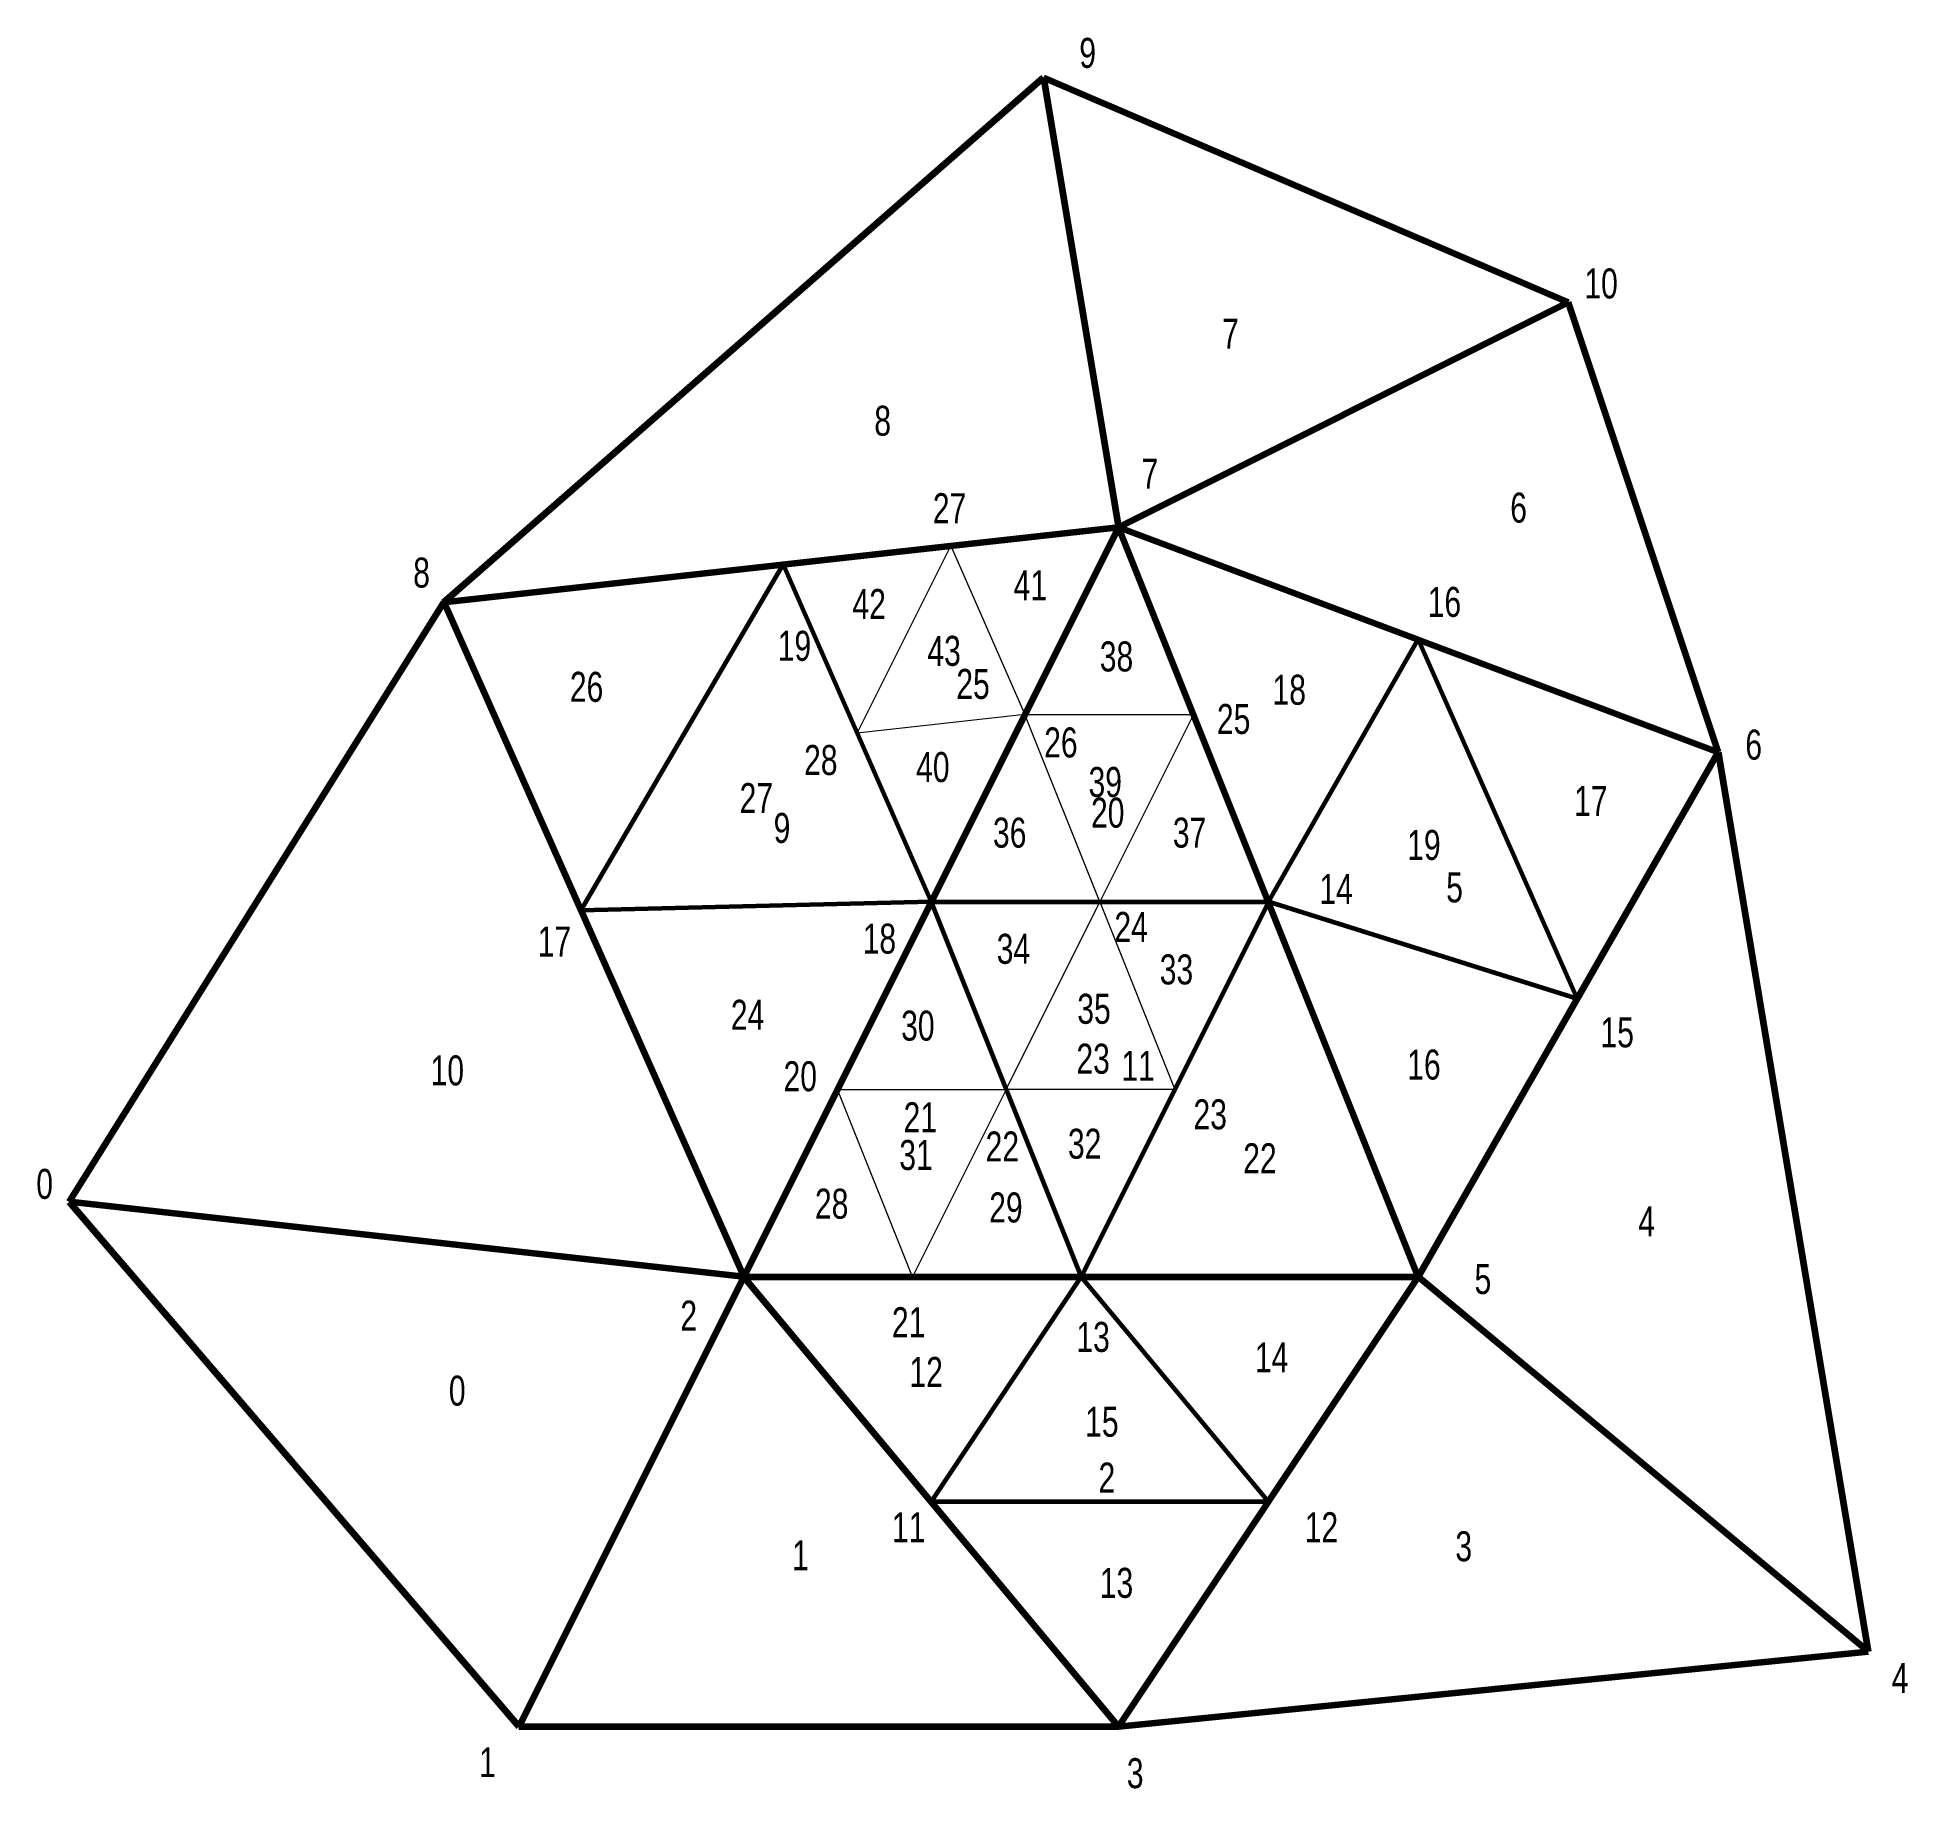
# Model space of a CAD drawing. Header units: millimetres. Extents: x -4 to 245, y -78 to 155.
import ezdxf

# ---------------------------------------------------------------- set-up
doc = ezdxf.new("R2010")
doc.units = ezdxf.units.MM
doc.layers.get('0').update_dxf_attribs({"linetype": 'CONTINUOUS', "lineweight": 120})
for name, color, linetype, lineweight in [('0-Triangles', 7, 'CONTINUOUS', 0), ('0-Vertices', 7, 'CONTINUOUS', 0), ('1', 1, 'CONTINUOUS', 60), ('1-Triangles', 1, 'CONTINUOUS', 0), ('1-Vertices', 1, 'CONTINUOUS', 0), ('2', 3, 'CONTINUOUS', 20), ('2-Triangles', 3, 'CONTINUOUS', 0), ('2-Vertices', 3, 'CONTINUOUS', 0)]:
    doc.layers.add(name, color=color, linetype=linetype, lineweight=lineweight)
doc.styles.get("Standard").update_dxf_attribs({"font": 'txt', "width": 0.75})

msp = doc.modelspace()

# ---------------------------------------------------------------- linework, layer by layer
for p, q in [((50, 80), (130, 150)), ((130, 150), (140, 90)), ((130, 150), (200, 120)), ((140, 90), (200, 120)), ((200, 120), (220, 60)), ((50, 80), (140, 90)), ((140, 90), (90, -10)), ((180, -10), (140, 90)), ((140, 90), (220, 60)), ((0, 0), (50, 80)), ((50, 80), (90, -10)), ((220, 60), (180, -10)), ((220, 60), (240, -60)), ((90, -10), (0, 0)), ((0, 0), (60, -70)), ((90, -10), (60, -70)), ((90, -10), (180, -10)), ((140, -70), (90, -10)), ((180, -10), (140, -70)), ((240, -60), (180, -10)), ((140, -70), (240, -60)), ((60, -70), (140, -70))]:
    msp.add_line(p, q)
at = {"layer": '1'}
for p, q in [((140, 90), (95.28, 85.03)), ((115, 40), (140, 90)), ((140, 90), (220, 60)), ((160, 40), (140, 90)), ((95.28, 85.03), (50, 80)), ((68.28, 38.88), (95.28, 85.03)), ((95.28, 85.03), (115, 40)), ((50, 80), (68.28, 38.88)), ((160, 40), (180, 75)), ((180, 75), (201.2, 27.09)), ((220, 60), (180, -10)), ((115, 40), (68.28, 38.88)), ((90, -10), (115, 40)), ((115, 40), (160, 40)), ((135, -10), (115, 40)), ((160, 40), (135, -10)), ((201.2, 27.09), (160, 40)), ((180, -10), (160, 40)), ((68.28, 38.88), (90, -10)), ((90, -10), (180, -10)), ((140, -70), (90, -10)), ((115, -40), (135, -10)), ((135, -10), (160, -40)), ((180, -10), (140, -70)), ((160, -40), (115, -40))]:
    msp.add_line(p, q, dxfattribs=at)
at = {"layer": '2'}
for p, q in [((140, 90), (95.28, 85.03)), ((127.5, 65), (140, 90)), ((140, 90), (150, 65)), ((105.14, 62.52), (117.64, 87.52)), ((117.64, 87.52), (127.5, 65)), ((95.28, 85.03), (115, 40)), ((127.5, 65), (105.14, 62.52)), ((115, 40), (127.5, 65)), ((137.5, 40), (127.5, 65)), ((127.5, 65), (150, 65)), ((150, 65), (137.5, 40)), ((150, 65), (160, 40)), ((102.5, 15), (115, 40)), ((115, 40), (125, 15)), ((137.5, 40), (115, 40)), ((125, 15), (137.5, 40)), ((137.5, 40), (147.5, 15)), ((160, 40), (137.5, 40)), ((147.5, 15), (160, 40)), ((90, -10), (102.5, 15)), ((102.5, 15), (125, 15)), ((112.5, -10), (102.5, 15)), ((125, 15), (112.5, -10)), ((147.5, 15), (125, 15)), ((125, 15), (135, -10)), ((135, -10), (147.5, 15)), ((112.5, -10), (90, -10)), ((135, -10), (112.5, -10))]:
    msp.add_line(p, q, dxfattribs=at)

# ---------------------------------------------------------------- texts
at = {"layer": '0-Triangles', "char_height": 4, "width": 100, "attachment_point": 1}
for s, insert in [('7', (153.81, 117.8)), ('8', (107.42, 106.2)), ('6', (192.26, 94.6)), ('9', (93.99, 51.88)), ('5', (183.72, 43.95)), ('11', (140.38, 20.14)), ('10', (48.22, 19.53)), ('4', (209.35, -0.61)), ('0', (50.66, -23.19)), ('2', (137.33, -34.79)), ('3', (184.94, -43.95)), ('1', (96.44, -45.17))]:
    msp.add_mtext(s, dxfattribs=dict(at, insert=insert))
at = {"layer": '0-Vertices', "char_height": 4, "width": 100, "attachment_point": 1}
for s, insert in [('9', (134.77, 155.27)), ('10', (202.15, 124.51)), ('7', (143.07, 99.12)), ('8', (45.9, 85.94)), ('6', (223.63, 62.99)), ('0', (-4.39, 4.39)), ('5', (187.5, -8.3)), ('2', (81.54, -13.18)), ('4', (243.16, -61.52)), ('1', (54.69, -72.75)), ('3', (141.11, -74.22))]:
    msp.add_mtext(s, dxfattribs=dict(at, insert=insert))
at = {"layer": '1-Triangles', "char_height": 4, "width": 100, "attachment_point": 1}
for s, insert in [('26', (66.8, 70.7)), ('25', (118.36, 71.09)), ('18', (160.55, 70.31)), ('27', (89.45, 55.86)), ('17', (200.78, 55.47)), ('20', (136.33, 53.91)), ('19', (178.52, 49.61)), ('24', (88.28, 26.95)), ('23', (134.38, 21.09)), ('16', (178.52, 20.31)), ('21', (111.33, 13.28)), ('22', (156.64, 7.81)), ('14', (158.2, -18.75)), ('12', (112.11, -20.7)), ('15', (135.55, -27.34)), ('13', (137.5, -48.83))]:
    msp.add_mtext(s, dxfattribs=dict(at, insert=insert))
at = {"layer": '1-Vertices', "char_height": 4, "width": 100, "attachment_point": 1}
for s, insert in [('16', (181.25, 82.03)), ('19', (94.53, 76.17)), ('14', (166.8, 43.75)), ('17', (62.5, 36.72)), ('18', (105.86, 37.11)), ('15', (204.3, 24.61)), ('13', (134.38, -16.02)), ('11', (109.77, -41.41)), ('12', (164.84, -41.41))]:
    msp.add_mtext(s, dxfattribs=dict(at, insert=insert))
at = {"layer": '2-Triangles', "char_height": 4, "width": 100, "attachment_point": 1}
for s, insert in [('41', (126, 84.25)), ('42', (104.5, 81.75)), ('43', (114.5, 75.5)), ('38', (137.5, 74.75)), ('40', (113, 60)), ('39', (136, 58)), ('36', (123.25, 51.25)), ('37', (147.25, 51.25)), ('34', (123.75, 35.75)), ('33', (145.5, 33)), ('35', (134.5, 27.75)), ('30', (111, 25.5)), ('31', (110.75, 8.25)), ('32', (133.25, 9.75)), ('28', (99.5, 1.75)), ('29', (122.75, 1.25))]:
    msp.add_mtext(s, dxfattribs=dict(at, insert=insert))
at = {"layer": '2-Vertices', "char_height": 4, "width": 100, "attachment_point": 1}
for s, insert in [('27', (115.23, 94.53)), ('25', (153.13, 66.41)), ('26', (130.08, 63.28)), ('28', (98.05, 60.94)), ('24', (139.45, 38.67)), ('20', (95.31, 18.75)), ('23', (150, 13.67)), ('22', (122.27, 9.38)), ('21', (109.77, -14.06))]:
    msp.add_mtext(s, dxfattribs=dict(at, insert=insert))

doc.saveas('drawing.dxf')
